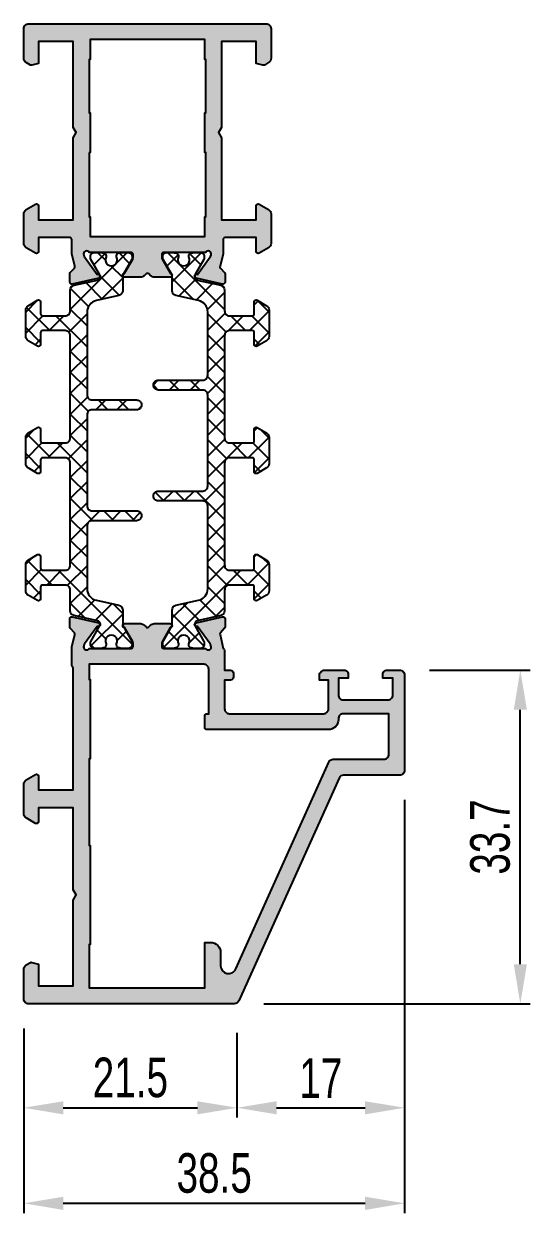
# Model space of a CAD drawing. Header units: millimetres. Extents: x -158 to 6343, y 4572 to 7765.
# Drawn here: x 3262.7 to 3313.9, y 5376.4 to 5496.5 of the extents above; entities that cross this region are included whole.
import ezdxf

# ---------------------------------------------------------------- set-up
doc = ezdxf.new("R2010")
doc.units = ezdxf.units.MM
doc.header["$LTSCALE"] = 0.2
for name, color, linetype in [('REYNAERS', 7, 'Continuous'), ('RI-DIMENSION', 7, 'Continuous'), ('RI-HATCH-P', 7, 'Continuous'), ('RI-HATCH-PI', 4, 'Continuous'), ('RI-PROFILE', 7, 'Continuous')]:
    doc.layers.add(name, color=color, linetype=linetype)
doc.styles.add('T7', font='arial.ttf', dxfattribs={"width": 0.7})
doc.dimstyles.new('SCHAAL1OP1', dxfattribs={"dimscale": 0, "dimtxt": 2, "dimasz": 2, "dimexe": 0.5, "dimexo": 1.5, "dimgap": 0.5, "dimtad": 1, "dimdec": 1, "dimzin": 9, "dimdsep": 46, "dimtxsty": 'T7', "dimcen": 2.5, "dimclrd": 256, "dimclre": 256, "dimclrt": 256, "dimadec": 1, "dimazin": 2, "dimtfac": 1, "dimtdec": 1, "dimtmove": 0, "dimatfit": 3, "dimfxl": 1, "dimtolj": 1, "dimtzin": 9, "dimlwd": -1, "dimlwe": -1, "dimarcsym": 0})

# ---------------------------------------------------------------- blocks, each defined once
blk = doc.blocks.new('*D35')
at = {"layer": 'Defpoints', "color": 0, "transparency": 16777216}
for p in [(3301.21, 5421.11), (3262.71, 5398.01), (3301.21, 5377.36)]:
    blk.add_point(p, dxfattribs=at)
at = {"layer": 'RI-DIMENSION', "color": 7, "transparency": 16777216}
for p, q in [((3301.21, 5418.11), (3301.21, 5376.36)), ((3262.71, 5395.01), (3262.71, 5376.36)), ((3266.71, 5377.36), (3297.21, 5377.36))]:
    blk.add_line(p, q, dxfattribs=at)
for points in [[(3266.71, 5378.02), (3266.71, 5376.69), (3262.71, 5377.36)], [(3297.21, 5378.02), (3297.21, 5376.69), (3301.21, 5377.36)]]:
    blk.add_solid(points, dxfattribs=at)
at = {"layer": 'RI-DIMENSION', "transparency": 16777216, "insert": (3281.96, 5380.4), "char_height": 4, "attachment_point": 5, "style": 'T7'}
blk.add_mtext('\\A1;38.5', dxfattribs=at)
blk = doc.blocks.new('*D36')
at = {"layer": 'Defpoints', "color": 0, "transparency": 16777216}
for p in [(3262.71, 5398.01), (3284.26, 5397.59), (3284.26, 5387.01)]:
    blk.add_point(p, dxfattribs=at)
at = {"layer": 'RI-DIMENSION', "color": 7, "transparency": 16777216}
for p, q in [((3262.71, 5395.01), (3262.71, 5386.01)), ((3284.26, 5394.59), (3284.26, 5386.01)), ((3266.71, 5387.01), (3280.26, 5387.01))]:
    blk.add_line(p, q, dxfattribs=at)
for points in [[(3266.71, 5387.67), (3266.71, 5386.34), (3262.71, 5387.01)], [(3280.26, 5387.67), (3280.26, 5386.34), (3284.26, 5387.01)]]:
    blk.add_solid(points, dxfattribs=at)
at = {"layer": 'RI-DIMENSION', "transparency": 16777216, "insert": (3273.49, 5390.05), "char_height": 4, "attachment_point": 5, "style": 'T7'}
blk.add_mtext('\\A1;21.5', dxfattribs=at)
blk = doc.blocks.new('*D37')
at = {"layer": 'Defpoints', "color": 0, "transparency": 16777216}
for p in [(3301.21, 5421.11), (3284.26, 5397.59), (3301.21, 5387.01)]:
    blk.add_point(p, dxfattribs=at)
at = {"layer": 'RI-DIMENSION', "color": 7, "transparency": 16777216}
for p, q in [((3301.21, 5418.11), (3301.21, 5386.01)), ((3284.26, 5394.59), (3284.26, 5386.01)), ((3288.26, 5387.01), (3297.21, 5387.01))]:
    blk.add_line(p, q, dxfattribs=at)
for points in [[(3288.26, 5387.67), (3288.26, 5386.34), (3284.26, 5387.01)], [(3297.21, 5387.67), (3297.21, 5386.34), (3301.21, 5387.01)]]:
    blk.add_solid(points, dxfattribs=at)
at = {"layer": 'RI-DIMENSION', "transparency": 16777216, "insert": (3292.74, 5390.01), "char_height": 4, "attachment_point": 5, "style": 'T7'}
blk.add_mtext('\\A1;17', dxfattribs=at)
blk = doc.blocks.new('*D38')
at = {"layer": 'Defpoints', "color": 0, "transparency": 16777216}
for p in [(3300.71, 5431.21), (3312.9, 5431.21), (3283.99, 5397.51)]:
    blk.add_point(p, dxfattribs=at)
at = {"layer": 'RI-DIMENSION', "color": 7, "transparency": 16777216}
for p, q in [((3303.71, 5431.21), (3313.9, 5431.21)), ((3312.9, 5401.51), (3312.9, 5427.21)), ((3286.99, 5397.51), (3313.9, 5397.51))]:
    blk.add_line(p, q, dxfattribs=at)
for points in [[(3312.24, 5427.21), (3313.57, 5427.21), (3312.9, 5431.21)], [(3312.24, 5401.51), (3313.57, 5401.51), (3312.9, 5397.51)]]:
    blk.add_solid(points, dxfattribs=at)
at = {"layer": 'RI-DIMENSION', "transparency": 16777216, "insert": (3309.86, 5414.36), "char_height": 4, "attachment_point": 5, "rotation": 90, "style": 'T7'}
blk.add_mtext('\\A1;33.7', dxfattribs=at)
blk = doc.blocks.new('0000773R')
at = {"layer": 'RI-HATCH-PI'}
h = blk.add_hatch(dxfattribs=at)
h.set_pattern_fill('_U', color=256, scale=1.5, angle=225, style=0, double=1, pattern_type=0)
h.set_pattern_definition([(225, (101.2278, 346.5722), (1.06066, -1.06066), []), (315, (101.2278, 346.5722), (1.06066, 1.06066), [])])
edge = h.paths.add_edge_path()
edge.add_line((4.55, 16.4), (4.55, 20))
edge.add_line((4.55, 20), (4.55, 25.6))
edge.add_arc((4.05, 25.6), 0.5, 359.9999, 449.9999)
edge.add_line((4.05, 26.1), (-0.45, 26.1))
edge.add_arc((-0.45, 26.6), 0.5, 179.9999, 269.9999, ccw=False)
edge.add_arc((-0.45, 26.6), 0.5, 89.9999, 179.9999, ccw=False)
edge.add_line((-0.45, 27.1), (4.05, 27.1))
edge.add_arc((4.05, 27.6), 0.5, 269.9985, 359.9985)
edge.add_line((4.55, 27.6), (4.55, 33.97))
edge.add_arc((3.35, 33.97), 1.2, 359.9985, 437.5001)
edge.add_line((3.61, 35.14), (1.34, 35.64))
edge.add_arc((1.45, 36.13), 0.5, 180.0221, 257.5001, ccw=False)
edge.add_line((0.95, 36.13), (0.95, 37.61))
edge.add_arc((0.65, 37.61), 0.3, 0.0001, 30.0001)
edge.add_line((0.91, 37.76), (0.03, 39.29))
edge.add_arc((0.2, 39.39), 0.2, 180.0001, 210.0001, ccw=False)
edge.add_line((0, 39.39), (0, 39.6))
edge.add_arc((0.4, 39.6), 0.4, 90.0001, 180.0001, ccw=False)
edge.add_line((0.4, 40), (0.98, 40))
edge.add_arc((0.98, 39.8), 0.2, 79.7779, 90.0001, ccw=False)
edge.add_arc((2.1, 46), 6.1, 259.7779, 262.5937)
edge.add_arc((1.28, 39.65), 0.3, 0.0001, 82.5937, ccw=False)
edge.add_line((1.58, 39.65), (1.58, 39.54))
edge.add_arc((2.1, 39.25), 0.6, 151.0451, 388.9551)
edge.add_line((2.63, 39.54), (2.63, 39.65))
edge.add_arc((2.93, 39.65), 0.3, 97.4065, 180.0001, ccw=False)
edge.add_arc((2.1, 46), 6.1, 277.4065, 280.2223)
edge.add_arc((3.22, 39.8), 0.2, 90.0001, 100.2223, ccw=False)
edge.add_line((3.22, 40), (3.8, 40))
edge.add_arc((3.8, 39.6), 0.4, 0.0001, 90.0001, ccw=False)
edge.add_line((4.2, 39.6), (4.2, 39.39))
edge.add_arc((4, 39.39), 0.2, -29.9999, 0.0001, ccw=False)
edge.add_line((4.17, 39.29), (3.29, 37.76))
edge.add_arc((3.55, 37.61), 0.3, 150.0001, 180.0001)
edge.add_line((3.25, 37.61), (3.25, 37.51))
edge.add_arc((3.55, 37.51), 0.3, 180.1146, 257.5001)
edge.add_line((3.49, 37.21), (5.86, 36.69))
edge.add_arc((5.75, 36.2), 0.5, 0.0001, 77.5001, ccw=False)
edge.add_line((6.25, 36.2), (6.25, 34.1))
edge.add_arc((6.75, 34.1), 0.5, 179.9739, 269.9739)
edge.add_line((6.75, 33.6), (9.05, 33.6))
edge.add_arc((9.05, 33.8), 0.2, 270.0001, 360.0001)
edge.add_line((9.25, 33.8), (9.25, 35))
edge.add_arc((9.45, 35), 0.2, 60.0001, 180.0001, ccw=False)
edge.add_line((9.55, 35.17), (10.5, 34.62))
edge.add_arc((10.25, 34.19), 0.5, 0.0001, 60.0001, ccw=False)
edge.add_line((10.75, 34.19), (10.75, 31.51))
edge.add_arc((10.25, 31.51), 0.5, -59.9999, 0.0001, ccw=False)
edge.add_line((10.5, 31.08), (9.55, 30.53))
edge.add_arc((9.45, 30.7), 0.2, 180.0001, 300.0001, ccw=False)
edge.add_line((9.25, 30.7), (9.25, 31.9))
edge.add_arc((9.05, 31.9), 0.2, 0.0001, 90.0001)
edge.add_line((9.05, 32.1), (6.75, 32.1))
edge.add_arc((6.75, 31.6), 0.5, 90.0001, 180.0001)
edge.add_line((6.25, 31.6), (6.25, 21.25))
edge.add_arc((6.75, 21.25), 0.5, 180.0001, 270.0001)
edge.add_line((6.75, 20.75), (9.05, 20.75))
edge.add_arc((9.05, 20.95), 0.2, 270.0001, 360.0001)
edge.add_line((9.25, 20.95), (9.25, 22.15))
edge.add_arc((9.45, 22.15), 0.2, 60.0001, 180.0001, ccw=False)
edge.add_line((9.55, 22.32), (10.5, 21.77))
edge.add_arc((10.25, 21.34), 0.5, 0.0001, 60.0001, ccw=False)
edge.add_line((10.75, 21.34), (10.75, 20))
edge.add_line((10.75, 20), (10.75, 18.66))
edge.add_arc((10.25, 18.66), 0.5, 299.9999, 359.9999, ccw=False)
edge.add_line((10.5, 18.23), (9.55, 17.68))
edge.add_arc((9.45, 17.85), 0.2, 179.9999, 299.9999, ccw=False)
edge.add_line((9.25, 17.85), (9.25, 19.05))
edge.add_arc((9.05, 19.05), 0.2, 359.9999, 449.9999)
edge.add_line((9.05, 19.25), (6.75, 19.25))
edge.add_arc((6.75, 18.75), 0.5, 89.9999, 179.9999)
edge.add_line((6.25, 18.75), (6.25, 8.4))
edge.add_arc((6.75, 8.4), 0.5, 179.9999, 269.9999)
edge.add_line((6.75, 7.9), (9.05, 7.9))
edge.add_arc((9.05, 8.1), 0.2, 269.9999, 359.9999)
edge.add_line((9.25, 8.1), (9.25, 9.3))
edge.add_arc((9.45, 9.3), 0.2, 59.9999, 179.9999, ccw=False)
edge.add_line((9.55, 9.47), (10.5, 8.92))
edge.add_arc((10.25, 8.49), 0.5, -0.0001, 59.9999, ccw=False)
edge.add_line((10.75, 8.49), (10.75, 5.81))
edge.add_arc((10.25, 5.81), 0.5, 299.9999, 359.9999, ccw=False)
edge.add_line((10.5, 5.38), (9.55, 4.83))
edge.add_arc((9.45, 5), 0.2, 179.9999, 299.9999, ccw=False)
edge.add_line((9.25, 5), (9.25, 6.2))
edge.add_arc((9.05, 6.2), 0.2, 359.9999, 449.9999)
edge.add_line((9.05, 6.4), (6.75, 6.4))
edge.add_arc((6.75, 5.9), 0.5, 89.9999, 179.9999)
edge.add_line((6.25, 5.9), (6.25, 3.8))
edge.add_arc((5.75, 3.8), 0.5, 282.4999, 359.9999, ccw=False)
edge.add_line((5.86, 3.31), (3.49, 2.79))
edge.add_arc((3.55, 2.49), 0.3, 102.4999, 179.8854)
edge.add_line((3.25, 2.49), (3.25, 2.39))
edge.add_arc((3.55, 2.39), 0.3, 179.9999, 209.9999)
edge.add_line((3.29, 2.24), (4.17, 0.71))
edge.add_arc((4, 0.61), 0.2, -0.0001, 29.9999, ccw=False)
edge.add_line((4.2, 0.61), (4.2, 0.4))
edge.add_arc((3.8, 0.4), 0.4, 269.9999, 359.9999, ccw=False)
edge.add_line((3.8, 0), (3.22, 0))
edge.add_arc((3.22, 0.2), 0.2, 259.7777, 269.9999, ccw=False)
edge.add_arc((2.1, -6), 6.1, 79.7777, 82.5935)
edge.add_arc((2.93, 0.35), 0.3, 179.9999, 262.5935, ccw=False)
edge.add_line((2.63, 0.35), (2.63, 0.46))
edge.add_arc((2.1, 0.75), 0.6, 331.0449, 568.9549)
edge.add_line((1.58, 0.46), (1.58, 0.35))
edge.add_arc((1.28, 0.35), 0.3, 277.4063, 359.9999, ccw=False)
edge.add_arc((2.1, -6), 6.1, 97.4063, 100.2221)
edge.add_arc((0.98, 0.2), 0.2, 269.9999, 280.2221, ccw=False)
edge.add_line((0.98, 0), (0.4, 0))
edge.add_arc((0.4, 0.4), 0.4, 179.9999, 269.9999, ccw=False)
edge.add_line((0, 0.4), (0, 0.61))
edge.add_arc((0.2, 0.61), 0.2, 149.9999, 179.9999, ccw=False)
edge.add_line((0.03, 0.71), (0.91, 2.24))
edge.add_arc((0.65, 2.39), 0.3, 329.9999, 359.9999)
edge.add_line((0.95, 2.39), (0.95, 3.87))
edge.add_arc((1.45, 3.87), 0.5, 102.4999, 179.982, ccw=False)
edge.add_line((1.34, 4.36), (3.61, 4.86))
edge.add_arc((3.35, 6.03), 1.2, 282.4999, 360.001)
edge.add_line((4.55, 6.03), (4.55, 14.4))
edge.add_arc((4.05, 14.4), 0.5, 0.001, 90.001)
edge.add_line((4.05, 14.9), (-0.45, 14.9))
edge.add_arc((-0.45, 15.4), 0.5, 179.9999, 269.9999, ccw=False)
edge.add_arc((-0.45, 15.4), 0.5, 89.9999, 179.9999, ccw=False)
edge.add_line((-0.45, 15.9), (4.05, 15.9))
edge.add_arc((4.05, 16.4), 0.5, 269.9999, 359.9999)
at = {"layer": 'RI-PROFILE', "transparency": 33554687}
blk.add_lwpolyline([(4.55, 16.4), (4.55, 20), (4.55, 25.6, 0.414214), (4.05, 26.1), (-0.45, 26.1, -0.414214), (-0.95, 26.6, -0.414214), (-0.45, 27.1), (4.05, 27.1, 0.414214), (4.55, 27.6), (4.55, 33.97, 0.351673), (3.61, 35.14), (1.34, 35.64, -0.351557), (0.95, 36.13), (0.95, 37.61, 0.131652), (0.91, 37.76), (0.03, 39.29, -0.131652), (0, 39.39), (0, 39.6, -0.414214), (0.4, 40), (0.98, 40, -0.044632), (1.02, 40, 0.012287), (1.31, 39.95, -0.37684), (1.58, 39.65), (1.58, 39.54, 1.69614), (2.63, 39.54), (2.63, 39.65, -0.37684), (2.89, 39.95, 0.012287), (3.18, 40, -0.044632), (3.22, 40), (3.8, 40, -0.414214), (4.2, 39.6), (4.2, 39.39, -0.131652), (4.17, 39.29), (3.29, 37.76, 0.131652), (3.25, 37.61), (3.25, 37.51, 0.351104), (3.49, 37.21), (5.86, 36.69, -0.351665), (6.25, 36.2), (6.25, 34.1, 0.414214), (6.75, 33.6), (9.05, 33.6, 0.414214), (9.25, 33.8), (9.25, 35, -0.57735), (9.55, 35.17), (10.5, 34.62, -0.267949), (10.75, 34.19), (10.75, 31.51, -0.267949), (10.5, 31.08), (9.55, 30.53, -0.57735), (9.25, 30.7), (9.25, 31.9, 0.414214), (9.05, 32.1), (6.75, 32.1, 0.414214), (6.25, 31.6), (6.25, 21.25, 0.414214), (6.75, 20.75), (9.05, 20.75, 0.414214), (9.25, 20.95), (9.25, 22.15, -0.57735), (9.55, 22.32), (10.5, 21.77, -0.267949), (10.75, 21.34), (10.75, 20), (10.75, 18.66, -0.267949), (10.5, 18.23), (9.55, 17.68, -0.57735), (9.25, 17.85), (9.25, 19.05, 0.414214), (9.05, 19.25), (6.75, 19.25, 0.414214), (6.25, 18.75), (6.25, 8.4, 0.414214), (6.75, 7.9), (9.05, 7.9, 0.414214), (9.25, 8.1), (9.25, 9.3, -0.57735), (9.55, 9.47), (10.5, 8.92, -0.267949), (10.75, 8.49), (10.75, 5.81, -0.267949), (10.5, 5.38), (9.55, 4.83, -0.57735), (9.25, 5), (9.25, 6.2, 0.414214), (9.05, 6.4), (6.75, 6.4, 0.414214), (6.25, 5.9), (6.25, 3.8, -0.351665), (5.86, 3.31), (3.49, 2.79, 0.351104), (3.25, 2.49), (3.25, 2.39, 0.131652), (3.29, 2.24), (4.17, 0.71, -0.131652), (4.2, 0.61), (4.2, 0.4, -0.414214), (3.8, 0), (3.22, 0, -0.044632), (3.18, 0, 0.012287), (2.89, 0.05, -0.37684), (2.63, 0.35), (2.63, 0.46, 1.69614), (1.58, 0.46), (1.58, 0.35, -0.37684), (1.31, 0.05, 0.012287), (1.02, 0, -0.044632), (0.98, 0), (0.4, 0, -0.414214), (0, 0.4), (0, 0.61, -0.131652), (0.03, 0.71), (0.91, 2.24, 0.131652), (0.95, 2.39), (0.95, 3.87, -0.351577), (1.34, 4.36), (3.61, 4.86, 0.35167), (4.55, 6.03), (4.55, 14.4, 0.414214), (4.05, 14.9), (-0.45, 14.9, -0.414214), (-0.95, 15.4, -0.414214), (-0.45, 15.9), (4.05, 15.9, 0.414214)], format="xyb", close=True, dxfattribs=at)
blk = doc.blocks.new('0000773L')
at = {"layer": 'RI-HATCH-PI'}
h = blk.add_hatch(dxfattribs=at)
h.set_pattern_fill('_U', color=256, scale=1.5, angle=45, style=0, double=1, pattern_type=0)
h.set_pattern_definition([(45, (-101.2278, -306.572), (-1.06066, 1.06066), []), (135, (-101.2278, -306.572), (-1.06066, -1.06066), [])])
edge = h.paths.add_edge_path()
edge.add_line((-4.55, 23.6), (-4.55, 20))
edge.add_line((-4.55, 20), (-4.55, 14.4))
edge.add_arc((-4.05, 14.4), 0.5, 179.9999, 269.9999)
edge.add_line((-4.05, 13.9), (0.45, 13.9))
edge.add_arc((0.45, 13.4), 0.5, -0.0001, 89.9999, ccw=False)
edge.add_arc((0.45, 13.4), 0.5, 269.9999, 359.9999, ccw=False)
edge.add_line((0.45, 12.9), (-4.05, 12.9))
edge.add_arc((-4.05, 12.4), 0.5, 89.9985, 179.9985)
edge.add_line((-4.55, 12.4), (-4.55, 6.03))
edge.add_arc((-3.35, 6.03), 1.2, 179.9985, 257.5001)
edge.add_line((-3.61, 4.86), (-1.34, 4.36))
edge.add_arc((-1.45, 3.87), 0.5, 0.0221, 77.5001, ccw=False)
edge.add_line((-0.95, 3.87), (-0.95, 2.39))
edge.add_arc((-0.65, 2.39), 0.3, 180.0001, 210.0001)
edge.add_line((-0.91, 2.24), (-0.03, 0.71))
edge.add_arc((-0.2, 0.61), 0.2, 0.0001, 30.0001, ccw=False)
edge.add_line((0, 0.61), (0, 0.4))
edge.add_arc((-0.4, 0.4), 0.4, -89.9999, 0.0001, ccw=False)
edge.add_line((-0.4, 0), (-0.98, 0))
edge.add_arc((-0.98, 0.2), 0.2, 259.7779, 270.0001, ccw=False)
edge.add_arc((-2.1, -6), 6.1, 79.7779, 82.5937)
edge.add_arc((-1.27, 0.35), 0.3, 180.0001, 262.5937, ccw=False)
edge.add_line((-1.57, 0.35), (-1.57, 0.46))
edge.add_arc((-2.1, 0.75), 0.6, 331.0451, 568.9551)
edge.add_line((-2.62, 0.46), (-2.62, 0.35))
edge.add_arc((-2.92, 0.35), 0.3, -82.5935, 0.0001, ccw=False)
edge.add_arc((-2.1, -6), 6.1, 97.4065, 100.2223)
edge.add_arc((-3.22, 0.2), 0.2, 270.0001, 280.2223, ccw=False)
edge.add_line((-3.22, 0), (-3.8, 0))
edge.add_arc((-3.8, 0.4), 0.4, 180.0001, 270.0001, ccw=False)
edge.add_line((-4.2, 0.4), (-4.2, 0.61))
edge.add_arc((-4, 0.61), 0.2, 150.0001, 180.0001, ccw=False)
edge.add_line((-4.17, 0.71), (-3.29, 2.24))
edge.add_arc((-3.55, 2.39), 0.3, 330.0001, 360.0001)
edge.add_line((-3.25, 2.39), (-3.25, 2.49))
edge.add_arc((-3.55, 2.49), 0.3, 0.1146, 77.5001)
edge.add_line((-3.49, 2.79), (-5.86, 3.31))
edge.add_arc((-5.75, 3.8), 0.5, 180.0001, 257.5001, ccw=False)
edge.add_line((-6.25, 3.8), (-6.25, 5.9))
edge.add_arc((-6.75, 5.9), 0.5, 359.9739, 449.9739)
edge.add_line((-6.75, 6.4), (-9.05, 6.4))
edge.add_arc((-9.05, 6.2), 0.2, 90.0001, 180.0001)
edge.add_line((-9.25, 6.2), (-9.25, 5))
edge.add_arc((-9.45, 5), 0.2, -119.9999, 0.0001, ccw=False)
edge.add_line((-9.55, 4.83), (-10.5, 5.38))
edge.add_arc((-10.25, 5.81), 0.5, 180.0001, 240.0001, ccw=False)
edge.add_line((-10.75, 5.81), (-10.75, 8.49))
edge.add_arc((-10.25, 8.49), 0.5, 120.0001, 180.0001, ccw=False)
edge.add_line((-10.5, 8.92), (-9.55, 9.47))
edge.add_arc((-9.45, 9.3), 0.2, 0.0001, 120.0001, ccw=False)
edge.add_line((-9.25, 9.3), (-9.25, 8.1))
edge.add_arc((-9.05, 8.1), 0.2, 180.0001, 270.0001)
edge.add_line((-9.05, 7.9), (-6.75, 7.9))
edge.add_arc((-6.75, 8.4), 0.5, 270.0001, 360.0001)
edge.add_line((-6.25, 8.4), (-6.25, 18.75))
edge.add_arc((-6.75, 18.75), 0.5, 0.0001, 90.0001)
edge.add_line((-6.75, 19.25), (-9.05, 19.25))
edge.add_arc((-9.05, 19.05), 0.2, 90.0001, 180.0001)
edge.add_line((-9.25, 19.05), (-9.25, 17.85))
edge.add_arc((-9.45, 17.85), 0.2, -119.9999, 0.0001, ccw=False)
edge.add_line((-9.55, 17.68), (-10.5, 18.23))
edge.add_arc((-10.25, 18.66), 0.5, 180.0001, 240.0001, ccw=False)
edge.add_line((-10.75, 18.66), (-10.75, 20))
edge.add_line((-10.75, 20), (-10.75, 21.34))
edge.add_arc((-10.25, 21.34), 0.5, 119.9999, 179.9999, ccw=False)
edge.add_line((-10.5, 21.77), (-9.55, 22.32))
edge.add_arc((-9.45, 22.15), 0.2, -0.0001, 119.9999, ccw=False)
edge.add_line((-9.25, 22.15), (-9.25, 20.95))
edge.add_arc((-9.05, 20.95), 0.2, 179.9999, 269.9999)
edge.add_line((-9.05, 20.75), (-6.75, 20.75))
edge.add_arc((-6.75, 21.25), 0.5, 269.9999, 359.9999)
edge.add_line((-6.25, 21.25), (-6.25, 31.6))
edge.add_arc((-6.75, 31.6), 0.5, 359.9999, 449.9999)
edge.add_line((-6.75, 32.1), (-9.05, 32.1))
edge.add_arc((-9.05, 31.9), 0.2, 89.9999, 179.9999)
edge.add_line((-9.25, 31.9), (-9.25, 30.7))
edge.add_arc((-9.45, 30.7), 0.2, 239.9999, 359.9999, ccw=False)
edge.add_line((-9.55, 30.53), (-10.5, 31.08))
edge.add_arc((-10.25, 31.51), 0.5, 179.9999, 239.9999, ccw=False)
edge.add_line((-10.75, 31.51), (-10.75, 34.19))
edge.add_arc((-10.25, 34.19), 0.5, 119.9999, 179.9999, ccw=False)
edge.add_line((-10.5, 34.62), (-9.55, 35.17))
edge.add_arc((-9.45, 35), 0.2, -0.0001, 119.9999, ccw=False)
edge.add_line((-9.25, 35), (-9.25, 33.8))
edge.add_arc((-9.05, 33.8), 0.2, 179.9999, 269.9999)
edge.add_line((-9.05, 33.6), (-6.75, 33.6))
edge.add_arc((-6.75, 34.1), 0.5, 269.9999, 359.9999)
edge.add_line((-6.25, 34.1), (-6.25, 36.2))
edge.add_arc((-5.75, 36.2), 0.5, 102.4999, 179.9999, ccw=False)
edge.add_line((-5.86, 36.69), (-3.49, 37.21))
edge.add_arc((-3.55, 37.51), 0.3, 282.4999, 359.8854)
edge.add_line((-3.25, 37.51), (-3.25, 37.61))
edge.add_arc((-3.55, 37.61), 0.3, 359.9999, 389.9999)
edge.add_line((-3.29, 37.76), (-4.17, 39.29))
edge.add_arc((-4, 39.39), 0.2, 179.9999, 209.9999, ccw=False)
edge.add_line((-4.2, 39.39), (-4.2, 39.6))
edge.add_arc((-3.8, 39.6), 0.4, 89.9999, 179.9999, ccw=False)
edge.add_line((-3.8, 40), (-3.22, 40))
edge.add_arc((-3.22, 39.8), 0.2, 79.7777, 89.9999, ccw=False)
edge.add_arc((-2.1, 46), 6.1, 259.7777, 262.5935)
edge.add_arc((-2.92, 39.65), 0.3, -0.0001, 82.5935, ccw=False)
edge.add_line((-2.62, 39.65), (-2.62, 39.54))
edge.add_arc((-2.1, 39.25), 0.6, 151.0449, 388.9549)
edge.add_line((-1.57, 39.54), (-1.57, 39.65))
edge.add_arc((-1.27, 39.65), 0.3, 97.4063, 179.9999, ccw=False)
edge.add_arc((-2.1, 46), 6.1, 277.4063, 280.2221)
edge.add_arc((-0.98, 39.8), 0.2, 89.9999, 100.2221, ccw=False)
edge.add_line((-0.98, 40), (-0.4, 40))
edge.add_arc((-0.4, 39.6), 0.4, -0.0001, 89.9999, ccw=False)
edge.add_line((0, 39.6), (0, 39.39))
edge.add_arc((-0.2, 39.39), 0.2, 329.9999, 359.9999, ccw=False)
edge.add_line((-0.03, 39.29), (-0.91, 37.76))
edge.add_arc((-0.65, 37.61), 0.3, 149.9999, 179.9999)
edge.add_line((-0.95, 37.61), (-0.95, 36.13))
edge.add_arc((-1.45, 36.13), 0.5, 282.4999, 359.982, ccw=False)
edge.add_line((-1.34, 35.64), (-3.61, 35.14))
edge.add_arc((-3.35, 33.97), 1.2, 102.4999, 180.001)
edge.add_line((-4.55, 33.97), (-4.55, 25.6))
edge.add_arc((-4.05, 25.6), 0.5, 180.001, 270.001)
edge.add_line((-4.05, 25.1), (0.45, 25.1))
edge.add_arc((0.45, 24.6), 0.5, -0.0001, 89.9999, ccw=False)
edge.add_arc((0.45, 24.6), 0.5, 269.9999, 359.9999, ccw=False)
edge.add_line((0.45, 24.1), (-4.05, 24.1))
edge.add_arc((-4.05, 23.6), 0.5, 89.9999, 179.9999)
at = {"layer": 'RI-PROFILE', "transparency": 33554687}
blk.add_lwpolyline([(-4.55, 23.6), (-4.55, 20), (-4.55, 14.4, 0.414214), (-4.05, 13.9), (0.45, 13.9, -0.414214), (0.95, 13.4, -0.414214), (0.45, 12.9), (-4.05, 12.9, 0.414214), (-4.55, 12.4), (-4.55, 6.03, 0.351673), (-3.61, 4.86), (-1.34, 4.36, -0.351557), (-0.95, 3.87), (-0.95, 2.39, 0.131652), (-0.91, 2.24), (-0.03, 0.71, -0.131652), (0, 0.61), (0, 0.4, -0.414214), (-0.4, 0), (-0.98, 0, -0.044632), (-1.02, 0, 0.012287), (-1.31, 0.05, -0.37684), (-1.57, 0.35), (-1.57, 0.46, 1.69614), (-2.62, 0.46), (-2.62, 0.35, -0.37684), (-2.89, 0.05, 0.012287), (-3.18, 0, -0.044632), (-3.22, 0), (-3.8, 0, -0.414214), (-4.2, 0.4), (-4.2, 0.61, -0.131652), (-4.17, 0.71), (-3.29, 2.24, 0.131652), (-3.25, 2.39), (-3.25, 2.49, 0.351104), (-3.49, 2.79), (-5.86, 3.31, -0.351665), (-6.25, 3.8), (-6.25, 5.9, 0.414214), (-6.75, 6.4), (-9.05, 6.4, 0.414214), (-9.25, 6.2), (-9.25, 5, -0.57735), (-9.55, 4.83), (-10.5, 5.38, -0.267949), (-10.75, 5.81), (-10.75, 8.49, -0.267949), (-10.5, 8.92), (-9.55, 9.47, -0.57735), (-9.25, 9.3), (-9.25, 8.1, 0.414214), (-9.05, 7.9), (-6.75, 7.9, 0.414214), (-6.25, 8.4), (-6.25, 18.75, 0.414214), (-6.75, 19.25), (-9.05, 19.25, 0.414214), (-9.25, 19.05), (-9.25, 17.85, -0.57735), (-9.55, 17.68), (-10.5, 18.23, -0.267949), (-10.75, 18.66), (-10.75, 20), (-10.75, 21.34, -0.267949), (-10.5, 21.77), (-9.55, 22.32, -0.57735), (-9.25, 22.15), (-9.25, 20.95, 0.414214), (-9.05, 20.75), (-6.75, 20.75, 0.414214), (-6.25, 21.25), (-6.25, 31.6, 0.414214), (-6.75, 32.1), (-9.05, 32.1, 0.414214), (-9.25, 31.9), (-9.25, 30.7, -0.57735), (-9.55, 30.53), (-10.5, 31.08, -0.267949), (-10.75, 31.51), (-10.75, 34.19, -0.267949), (-10.5, 34.62), (-9.55, 35.17, -0.57735), (-9.25, 35), (-9.25, 33.8, 0.414214), (-9.05, 33.6), (-6.75, 33.6, 0.414214), (-6.25, 34.1), (-6.25, 36.2, -0.351665), (-5.86, 36.69), (-3.49, 37.21, 0.351104), (-3.25, 37.51), (-3.25, 37.61, 0.131652), (-3.29, 37.76), (-4.17, 39.29, -0.131652), (-4.2, 39.39), (-4.2, 39.6, -0.414214), (-3.8, 40), (-3.22, 40, -0.044632), (-3.18, 40, 0.012287), (-2.89, 39.95, -0.37684), (-2.62, 39.65), (-2.62, 39.54, 1.69614), (-1.57, 39.54), (-1.57, 39.65, -0.37684), (-1.31, 39.95, 0.012287), (-1.02, 40, -0.044632), (-0.98, 40), (-0.4, 40, -0.414214), (0, 39.6), (0, 39.39, -0.131652), (-0.03, 39.29), (-0.91, 37.76, 0.131652), (-0.95, 37.61), (-0.95, 36.13, -0.351577), (-1.34, 35.64), (-3.61, 35.14, 0.35167), (-4.55, 33.97), (-4.55, 25.6, 0.414214), (-4.05, 25.1), (0.45, 25.1, -0.414214), (0.95, 24.6, -0.414214), (0.45, 24.1), (-4.05, 24.1, 0.414214)], format="xyb", close=True, dxfattribs=at)
blk = doc.blocks.new('4I30136')
at = {"layer": 'RI-PROFILE'}
blk.add_lwpolyline([(1.77, -2.35), (1.59, -2.17, 0.414214), (1.31, -2.17), (1.13, -2.35, -0.198912), (0.77, -2.5), (-0.85, -2.5, -1), (-0.85, -2.1), (-0.03, -0.67, 0.131652), (0, -0.57), (0, -0.2, 0.414214), (-0.2, 0), (-4.44, 0, 0.892534), (-4.99, -0.24), (-4.94, -0.4, 0.083094), (-4.91, -0.46), (-3.62, -2.23, -1.178332), (-3.47, -2.6), (-6.15, -3.19, -0.479656), (-6.39, -3), (-6.39, -2.17, -0.185256), (-6.34, -2.04), (-5.93, -1.58, 0.263193), (-5.89, -1.39), (-6.2, -0.15), (-6.2, 1.3, 0.414214), (-6.4, 1.5), (-9.55, 1.5), (-9.55, 0.1, -0.57735), (-9.85, -0.07), (-10.8, 0.47, -0.267949), (-11.05, 0.91), (-11.05, 3.89, -0.267949), (-10.8, 4.32), (-9.85, 4.87, -0.57735), (-9.55, 4.7), (-9.55, 3.3), (-6.05, 3.3), (-6.05, 11.58), (-5.75, 12.1), (-6.05, 12.62), (-6.05, 21.3), (-9.55, 21.3), (-9.55, 19.09), (-10.22, 18.91, -0.198912), (-10.37, 18.93), (-10.8, 19.17, -0.267949), (-11.05, 19.61), (-11.05, 22.6, -0.414214), (-10.55, 23.1), (13.45, 23.1, -0.414214), (13.95, 22.6), (13.95, 19.61, -0.267949), (13.7, 19.17), (13.27, 18.93, -0.198912), (13.12, 18.91), (12.45, 19.09), (12.45, 21.3), (8.95, 21.3), (8.95, 12.62), (8.65, 12.1), (8.95, 11.58), (8.95, 3.3), (12.45, 3.3), (12.45, 4.7, -0.57735), (12.75, 4.87), (13.7, 4.32, -0.267949), (13.95, 3.89), (13.95, 0.91, -0.267949), (13.7, 0.47), (12.75, -0.07, -0.57735), (12.45, 0.1), (12.45, 1.5), (9.3, 1.5, 0.414214), (9.1, 1.3), (9.1, -0.15), (8.79, -1.39, 0.263193), (8.83, -1.58), (9.24, -2.04, -0.185256), (9.3, -2.17), (9.3, -3, -0.479656), (9.05, -3.19), (6.37, -2.6, -1.178332), (6.52, -2.23), (7.81, -0.46, 0.083094), (7.84, -0.4), (7.89, -0.24, 0.892534), (7.34, 0), (3.1, 0, 0.414214), (2.9, -0.2), (2.9, -0.57, 0.131652), (2.93, -0.67), (3.75, -2.1, -1), (3.75, -2.5), (2.13, -2.5, -0.198912)], format="xyb", close=True, dxfattribs=at)
blk.add_lwpolyline([(-4.45, 10.1), (-4.45, 3.6), (-4.35, 3.6), (-4.35, 1.6), (7.25, 1.6), (7.25, 3.6), (7.35, 3.6), (7.35, 10.1), (7.25, 10.1), (7.25, 14.1), (7.35, 14.1), (7.35, 19.5), (7.25, 19.5), (7.25, 21.5), (-4.35, 21.5), (-4.35, 19.5), (-4.45, 19.5), (-4.45, 14.1), (-4.35, 14.1), (-4.35, 10.1)], close=True, dxfattribs=at)
blk = doc.blocks.new('4E30136')
at = {"layer": 'RI-PROFILE'}
for points in [[(18.39, 35.9, 0.767327), (18.95, 36.05), (18.89, 36.3, 0.083094), (18.86, 36.36), (17.57, 38.13, -1.178332), (17.42, 38.5), (20.1, 39.09, -0.479656), (20.35, 38.9), (20.35, 38.07, -0.185256), (20.29, 37.94), (19.88, 37.48, 0.263193), (19.84, 37.29), (20.15, 35.89, -0.339826), (20.3, 35.7), (20.3, 33.7), (20.9, 33.7, -0.414214), (21.2, 33.4), (21.2, 33, -0.414213), (20.9, 32.7), (20.3, 32.7), (20.3, 29.8, 0.414214), (20.8, 29.3), (30.3, 29.3, 0.414214), (30.8, 29.8), (30.8, 32.7), (29.9, 32.7), (29.9, 33.2, -0.414214), (30.4, 33.7), (32.4, 33.7, -0.414214), (32.8, 33.3), (32.8, 32.9), (31.8, 32.9), (31.8, 31.2, 0.414214), (32.3, 30.7), (36.8, 30.7, 0.414214), (37.3, 31.2), (37.3, 32.9), (36.3, 32.9), (36.3, 33.3, -0.414214), (36.7, 33.7), (38, 33.7, -0.414214), (38.5, 33.2), (38.5, 23.6, -0.414214), (38, 23.1), (32.32, 23.1, 0.296064), (31.87, 22.8), (21.73, 0.29, -0.295071), (21.28, 0), (0.5, 0, -0.414214), (0, 0.5), (0, 3.49, -0.267949), (0.25, 3.93), (0.68, 4.17, -0.198912), (0.83, 4.19), (1.5, 4.01), (1.5, 1.8), (5, 1.8), (5, 10.48), (5.3, 11), (5, 11.52), (5, 19.8), (1.5, 19.8), (1.5, 18.4, -0.57735), (1.2, 18.23), (0.25, 18.78, -0.267949), (0, 19.21), (0, 22.19, -0.267949), (0.25, 22.62), (1.2, 23.17, -0.57735), (1.5, 23), (1.5, 21.6), (5, 21.6), (5, 33.8, 0.198912), (4.85, 34.15), (4.85, 36.05), (5.16, 37.29, 0.263193), (5.12, 37.48), (4.71, 37.94, -0.185256), (4.65, 38.07), (4.65, 38.9, -0.479656), (4.9, 39.09), (7.58, 38.5, -1.178332), (7.43, 38.13), (6.14, 36.36, 0.083094), (6.11, 36.3), (6.05, 36.05, 0.767327), (6.61, 35.9), (10.85, 35.9, 0.414214), (11.05, 36.1), (11.05, 36.47, 0.131652), (11.02, 36.57), (10.2, 38, -1), (10.2, 38.4), (11.82, 38.4, -0.198913), (12.18, 38.25), (12.36, 38.07, 0.414214), (12.64, 38.07), (12.82, 38.25, -0.198913), (13.18, 38.4), (14.8, 38.4, -1), (14.8, 38), (13.98, 36.57, 0.131652), (13.95, 36.47), (13.95, 36.1, 0.414214), (14.15, 35.9)], [(21.43, 3.52), (30.83, 24.41, -0.295071), (31.29, 24.7), (36.4, 24.7, 0.414214), (36.9, 25.2), (36.9, 29.3), (32.3, 29.3, 0.414214), (31.8, 28.8), (31.8, 28.7, -0.414214), (30.8, 27.7), (18.5, 27.7, -0.414214), (18.3, 27.9), (18.3, 29.1, -0.414214), (18.5, 29.3), (18.7, 29.3), (18.7, 33.8, 0.414214), (18.2, 34.3), (6.6, 34.3), (6.6, 32.75), (6.7, 32.75), (6.7, 24.75), (6.6, 24.75), (6.6, 16), (6.7, 16), (6.7, 6), (6.6, 6), (6.6, 1.6), (18.3, 1.6), (18.3, 6.2), (18.9, 6.2, -0.414214), (19.9, 5.2), (19.9, 3.85, 0.808046)]]:
    blk.add_lwpolyline(points, format="xyb", close=True, dxfattribs=at)
blk = doc.blocks.new('4030136b')
for name, p in [('4I30136', (11.05, 75.9)), ('0000773L', (10.95, 35.9)), ('0000773R', (14.05, 35.9)), ('4E30136', (0, 0))]:
    blk.add_blockref(name, p)
blk = doc.blocks.new('4030136')
at = {"layer": 'RI-HATCH-P'}
h = blk.add_hatch(color=256, dxfattribs=at)
edge = h.paths.add_edge_path()
edge.add_line((12.82, 73.55), (12.64, 73.73))
edge.add_arc((12.5, 73.59), 0.2, 45, 135)
edge.add_line((12.36, 73.73), (12.18, 73.55))
edge.add_arc((11.82, 73.9), 0.5, 270, 315, ccw=False)
edge.add_line((11.82, 73.4), (10.2, 73.4))
edge.add_arc((10.2, 73.6), 0.2, 90, 270, ccw=False)
edge.add_line((10.2, 73.8), (11.02, 75.23))
edge.add_arc((10.85, 75.33), 0.2, 330, 360)
edge.add_line((11.05, 75.33), (11.05, 75.7))
edge.add_arc((10.85, 75.7), 0.2, 0, 90)
edge.add_line((10.85, 75.9), (6.61, 75.9))
edge.add_arc((6.35, 75.75), 0.3, 30.0001, 197.0001)
edge.add_line((6.06, 75.66), (6.11, 75.5))
edge.add_arc((6.3, 75.56), 0.2, 197.0001, 216.0001)
edge.add_line((6.14, 75.44), (7.43, 73.67))
edge.add_arc((7.53, 73.5), 0.2, -77.4999, 121.2206, ccw=False)
edge.add_line((7.58, 73.3), (4.9, 72.71))
edge.add_arc((4.85, 72.9), 0.2, 180.0001, 282.5001, ccw=False)
edge.add_line((4.65, 72.9), (4.65, 73.73))
edge.add_arc((4.85, 73.73), 0.2, 138.0184, 180.0001, ccw=False)
edge.add_line((4.71, 73.86), (5.12, 74.32))
edge.add_arc((4.97, 74.45), 0.2, 318.0184, 377.0001)
edge.add_line((5.16, 74.51), (4.85, 75.75))
edge.add_line((4.85, 75.75), (4.85, 77.2))
edge.add_arc((4.65, 77.2), 0.2, 360, 450)
edge.add_line((4.65, 77.4), (1.5, 77.4))
edge.add_line((1.5, 77.4), (1.5, 76))
edge.add_arc((1.3, 76), 0.2, 240, 360, ccw=False)
edge.add_line((1.2, 75.83), (0.25, 76.37))
edge.add_arc((0.5, 76.81), 0.5, 180, 240, ccw=False)
edge.add_line((0, 76.81), (0, 79.79))
edge.add_arc((0.5, 79.79), 0.5, 120, 180, ccw=False)
edge.add_line((0.25, 80.22), (1.2, 80.77))
edge.add_arc((1.3, 80.6), 0.2, 0, 120, ccw=False)
edge.add_line((1.5, 80.6), (1.5, 79.2))
edge.add_line((1.5, 79.2), (5, 79.2))
edge.add_line((5, 79.2), (5, 87.48))
edge.add_line((5, 87.48), (5.3, 88))
edge.add_line((5.3, 88), (5, 88.52))
edge.add_line((5, 88.52), (5, 97.2))
edge.add_line((5, 97.2), (1.5, 97.2))
edge.add_line((1.5, 97.2), (1.5, 94.99))
edge.add_line((1.5, 94.99), (0.83, 94.81))
edge.add_arc((0.78, 95), 0.2, 240, 285, ccw=False)
edge.add_line((0.68, 94.83), (0.25, 95.07))
edge.add_arc((0.5, 95.51), 0.5, 180, 240, ccw=False)
edge.add_line((0, 95.51), (0, 98.5))
edge.add_arc((0.5, 98.5), 0.5, 90, 180, ccw=False)
edge.add_line((0.5, 99), (24.5, 99))
edge.add_arc((24.5, 98.5), 0.5, 0, 90, ccw=False)
edge.add_line((25, 98.5), (25, 95.51))
edge.add_arc((24.5, 95.51), 0.5, -60, 0, ccw=False)
edge.add_line((24.75, 95.07), (24.32, 94.83))
edge.add_arc((24.22, 95), 0.2, 255, 300, ccw=False)
edge.add_line((24.17, 94.81), (23.5, 94.99))
edge.add_line((23.5, 94.99), (23.5, 97.2))
edge.add_line((23.5, 97.2), (20, 97.2))
edge.add_line((20, 97.2), (20, 88.52))
edge.add_line((20, 88.52), (19.7, 88))
edge.add_line((19.7, 88), (20, 87.48))
edge.add_line((20, 87.48), (20, 79.2))
edge.add_line((20, 79.2), (23.5, 79.2))
edge.add_line((23.5, 79.2), (23.5, 80.6))
edge.add_arc((23.7, 80.6), 0.2, 60, 180, ccw=False)
edge.add_line((23.8, 80.77), (24.75, 80.22))
edge.add_arc((24.5, 79.79), 0.5, 0, 60, ccw=False)
edge.add_line((25, 79.79), (25, 76.81))
edge.add_arc((24.5, 76.81), 0.5, 300, 360, ccw=False)
edge.add_line((24.75, 76.37), (23.8, 75.83))
edge.add_arc((23.7, 76), 0.2, 180, 300, ccw=False)
edge.add_line((23.5, 76), (23.5, 77.4))
edge.add_line((23.5, 77.4), (20.35, 77.4))
edge.add_arc((20.35, 77.2), 0.2, 90, 180)
edge.add_line((20.15, 77.2), (20.15, 75.75))
edge.add_line((20.15, 75.75), (19.84, 74.51))
edge.add_arc((20.03, 74.45), 0.2, 163.0001, 221.9817)
edge.add_line((19.88, 74.32), (20.29, 73.86))
edge.add_arc((20.15, 73.73), 0.2, 0.0001, 41.9817, ccw=False)
edge.add_line((20.35, 73.73), (20.35, 72.9))
edge.add_arc((20.15, 72.9), 0.2, -102.4999, 0.0001, ccw=False)
edge.add_line((20.1, 72.71), (17.42, 73.3))
edge.add_arc((17.47, 73.5), 0.2, 58.7795, 257.5001, ccw=False)
edge.add_line((17.57, 73.67), (18.86, 75.44))
edge.add_arc((18.7, 75.56), 0.2, 324.0001, 343.0001)
edge.add_line((18.89, 75.5), (18.94, 75.66))
edge.add_arc((18.65, 75.75), 0.3, 343.0001, 510.0001)
edge.add_line((18.39, 75.9), (14.15, 75.9))
edge.add_arc((14.15, 75.7), 0.2, 90, 180)
edge.add_line((13.95, 75.7), (13.95, 75.33))
edge.add_arc((14.15, 75.33), 0.2, 180, 210)
edge.add_line((13.98, 75.23), (14.8, 73.8))
edge.add_arc((14.8, 73.6), 0.2, -90, 90, ccw=False)
edge.add_line((14.8, 73.4), (13.18, 73.4))
edge.add_arc((13.18, 73.9), 0.5, 225, 270, ccw=False)
h.paths.add_polyline_path([(6.6, 86), (6.6, 79.5), (6.7, 79.5), (6.7, 77.5), (18.3, 77.5), (18.3, 79.5), (18.4, 79.5), (18.4, 86), (18.3, 86), (18.3, 90), (18.4, 90), (18.4, 95.4), (18.3, 95.4), (18.3, 97.4), (6.7, 97.4), (6.7, 95.4), (6.6, 95.4), (6.6, 90), (6.7, 90), (6.7, 86)], flags=16)
edge = h.paths.add_edge_path()
edge.add_arc((18.65, 36.05), 0.3, 210, 360)
edge.add_line((18.95, 36.05), (18.89, 36.3))
edge.add_arc((18.7, 36.24), 0.2, 17, 36)
edge.add_line((18.86, 36.36), (17.57, 38.13))
edge.add_arc((17.47, 38.3), 0.2, 102.5, 301.2206, ccw=False)
edge.add_line((17.42, 38.5), (20.1, 39.09))
edge.add_arc((20.15, 38.9), 0.2, 0, 102.5, ccw=False)
edge.add_line((20.35, 38.9), (20.35, 38.07))
edge.add_arc((20.15, 38.07), 0.2, -41.9817, 0, ccw=False)
edge.add_line((20.29, 37.94), (19.88, 37.48))
edge.add_arc((20.03, 37.35), 0.2, 138.0183, 197)
edge.add_line((19.84, 37.29), (20.15, 35.89))
edge.add_arc((20.1, 35.7), 0.2, 0, 75.0764, ccw=False)
edge.add_line((20.3, 35.7), (20.3, 33.7))
edge.add_line((20.3, 33.7), (20.9, 33.7))
edge.add_arc((20.9, 33.4), 0.3, 0, 90.0001, ccw=False)
edge.add_line((21.2, 33.4), (21.2, 33))
edge.add_arc((20.9, 33), 0.3, -89.9999, 0, ccw=False)
edge.add_line((20.9, 32.7), (20.3, 32.7))
edge.add_line((20.3, 32.7), (20.3, 29.8))
edge.add_arc((20.8, 29.8), 0.5, 180, 270.0001)
edge.add_line((20.8, 29.3), (30.3, 29.3))
edge.add_arc((30.3, 29.8), 0.5, 270, 360)
edge.add_line((30.8, 29.8), (30.8, 32.7))
edge.add_line((30.8, 32.7), (29.9, 32.7))
edge.add_line((29.9, 32.7), (29.9, 33.2))
edge.add_arc((30.4, 33.2), 0.5, 90, 180, ccw=False)
edge.add_line((30.4, 33.7), (32.4, 33.7))
edge.add_arc((32.4, 33.3), 0.4, 0, 90, ccw=False)
edge.add_line((32.8, 33.3), (32.8, 32.9))
edge.add_line((32.8, 32.9), (31.8, 32.9))
edge.add_line((31.8, 32.9), (31.8, 31.2))
edge.add_arc((32.3, 31.2), 0.5, 180, 270)
edge.add_line((32.3, 30.7), (36.8, 30.7))
edge.add_arc((36.8, 31.2), 0.5, 270, 360)
edge.add_line((37.3, 31.2), (37.3, 32.9))
edge.add_line((37.3, 32.9), (36.3, 32.9))
edge.add_line((36.3, 32.9), (36.3, 33.3))
edge.add_arc((36.7, 33.3), 0.4, 90, 180, ccw=False)
edge.add_line((36.7, 33.7), (38, 33.7))
edge.add_arc((38, 33.2), 0.5, 0, 90, ccw=False)
edge.add_line((38.5, 33.2), (38.5, 23.6))
edge.add_arc((38, 23.6), 0.5, -90, 0, ccw=False)
edge.add_line((38, 23.1), (32.32, 23.1))
edge.add_arc((32.32, 22.6), 0.5, 90, 155.9685)
edge.add_line((31.87, 22.8), (21.73, 0.29))
edge.add_arc((21.28, 0.5), 0.5, 270, 335.7593, ccw=False)
edge.add_line((21.28, 0), (0.5, 0))
edge.add_arc((0.5, 0.5), 0.5, 180, 270, ccw=False)
edge.add_line((0, 0.5), (0, 3.49))
edge.add_arc((0.5, 3.49), 0.5, 120, 180, ccw=False)
edge.add_line((0.25, 3.93), (0.68, 4.17))
edge.add_arc((0.78, 4), 0.2, 75, 120, ccw=False)
edge.add_line((0.83, 4.19), (1.5, 4.01))
edge.add_line((1.5, 4.01), (1.5, 1.8))
edge.add_line((1.5, 1.8), (5, 1.8))
edge.add_line((5, 1.8), (5, 10.48))
edge.add_line((5, 10.48), (5.3, 11))
edge.add_line((5.3, 11), (5, 11.52))
edge.add_line((5, 11.52), (5, 19.8))
edge.add_line((5, 19.8), (1.5, 19.8))
edge.add_line((1.5, 19.8), (1.5, 18.4))
edge.add_arc((1.3, 18.4), 0.2, 240, 360, ccw=False)
edge.add_line((1.2, 18.23), (0.25, 18.78))
edge.add_arc((0.5, 19.21), 0.5, 180, 240, ccw=False)
edge.add_line((0, 19.21), (0, 22.19))
edge.add_arc((0.5, 22.19), 0.5, 120, 180, ccw=False)
edge.add_line((0.25, 22.62), (1.2, 23.17))
edge.add_arc((1.3, 23), 0.2, 0, 120, ccw=False)
edge.add_line((1.5, 23), (1.5, 21.6))
edge.add_line((1.5, 21.6), (5, 21.6))
edge.add_line((5, 21.6), (5, 33.8))
edge.add_arc((4.5, 33.8), 0.5, 360, 405)
edge.add_line((4.85, 34.15), (4.85, 36.05))
edge.add_line((4.85, 36.05), (5.16, 37.29))
edge.add_arc((4.97, 37.35), 0.2, 343, 401.9817)
edge.add_line((5.12, 37.48), (4.71, 37.94))
edge.add_arc((4.85, 38.07), 0.2, 180, 221.9817, ccw=False)
edge.add_line((4.65, 38.07), (4.65, 38.9))
edge.add_arc((4.85, 38.9), 0.2, 77.5, 180, ccw=False)
edge.add_line((4.9, 39.09), (7.58, 38.5))
edge.add_arc((7.53, 38.3), 0.2, -121.2206, 77.5, ccw=False)
edge.add_line((7.43, 38.13), (6.14, 36.36))
edge.add_arc((6.3, 36.24), 0.2, 144, 163)
edge.add_line((6.11, 36.3), (6.05, 36.05))
edge.add_arc((6.35, 36.05), 0.3, 180, 330)
edge.add_line((6.61, 35.9), (10.85, 35.9))
edge.add_arc((10.85, 36.1), 0.2, 270, 360)
edge.add_line((11.05, 36.1), (11.05, 36.47))
edge.add_arc((10.85, 36.47), 0.2, 360, 390)
edge.add_line((11.02, 36.57), (10.2, 38))
edge.add_arc((10.2, 38.2), 0.2, 90, 270, ccw=False)
edge.add_line((10.2, 38.4), (11.82, 38.4))
edge.add_arc((11.82, 37.9), 0.5, 45, 90, ccw=False)
edge.add_line((12.18, 38.25), (12.36, 38.07))
edge.add_arc((12.5, 38.21), 0.2, 225, 315)
edge.add_line((12.64, 38.07), (12.82, 38.25))
edge.add_arc((13.18, 37.9), 0.5, 90, 135, ccw=False)
edge.add_line((13.18, 38.4), (14.8, 38.4))
edge.add_arc((14.8, 38.2), 0.2, -90, 90, ccw=False)
edge.add_line((14.8, 38), (13.98, 36.57))
edge.add_arc((14.15, 36.47), 0.2, 150, 180)
edge.add_line((13.95, 36.47), (13.95, 36.1))
edge.add_arc((14.15, 36.1), 0.2, 180, 270)
edge.add_line((14.15, 35.9), (18.39, 35.9))
edge = h.paths.add_edge_path(flags=16)
edge.add_line((21.43, 3.52), (30.83, 24.41))
edge.add_arc((31.29, 24.2), 0.5, 90, 155.7593, ccw=False)
edge.add_line((31.29, 24.7), (36.4, 24.7))
edge.add_arc((36.4, 25.2), 0.5, 270, 360)
edge.add_line((36.9, 25.2), (36.9, 29.3))
edge.add_line((36.9, 29.3), (32.3, 29.3))
edge.add_arc((32.3, 28.8), 0.5, 90, 180)
edge.add_line((31.8, 28.8), (31.8, 28.7))
edge.add_arc((30.8, 28.7), 1, -90, 0, ccw=False)
edge.add_line((30.8, 27.7), (18.5, 27.7))
edge.add_arc((18.5, 27.9), 0.2, 180, 270, ccw=False)
edge.add_line((18.3, 27.9), (18.3, 29.1))
edge.add_arc((18.5, 29.1), 0.2, 90, 180, ccw=False)
edge.add_line((18.5, 29.3), (18.7, 29.3))
edge.add_line((18.7, 29.3), (18.7, 33.8))
edge.add_arc((18.2, 33.8), 0.5, 0, 90)
edge.add_line((18.2, 34.3), (6.6, 34.3))
edge.add_line((6.6, 34.3), (6.6, 32.75))
edge.add_line((6.6, 32.75), (6.7, 32.75))
edge.add_line((6.7, 32.75), (6.7, 24.75))
edge.add_line((6.7, 24.75), (6.6, 24.75))
edge.add_line((6.6, 24.75), (6.6, 16))
edge.add_line((6.6, 16), (6.7, 16))
edge.add_line((6.7, 16), (6.7, 6))
edge.add_line((6.7, 6), (6.6, 6))
edge.add_line((6.6, 6), (6.6, 1.6))
edge.add_line((6.6, 1.6), (18.3, 1.6))
edge.add_line((18.3, 1.6), (18.3, 6.2))
edge.add_line((18.3, 6.2), (18.9, 6.2))
edge.add_arc((18.9, 5.2), 1, 0, 90, ccw=False)
edge.add_line((19.9, 5.2), (19.9, 3.85))
edge.add_arc((20.7, 3.85), 0.8, 180, 335.7593)
blk.add_blockref('4030136b', (0, 0))

msp = doc.modelspace()

# ---------------------------------------------------------------- block references
at = {"layer": 'REYNAERS'}
msp.add_blockref('4030136', (3262.71, 5397.51), dxfattribs=at)

# ---------------------------------------------------------------- dimensions: what is measured, and where the dimension line sits
at = {"layer": 'RI-DIMENSION', "color": 7}
dim = msp.add_linear_dim(base=(3312.9, 5431.21), p1=(3283.99, 5397.51), p2=(3300.71, 5431.21), angle=90, dimstyle='SCHAAL1OP1', override={"dimscale": 2, "dimclrd": 7, "dimclre": 7}, dxfattribs=at)
dim.commit()
dim.dimension.update_dxf_attribs({"geometry": '*D38', "text_midpoint": (3309.86, 5414.36)})
for base, p1, p2, picture, middle in [((3301.21, 5377.36), (3262.71, 5398.01), (3301.21, 5421.11), '*D35', (3281.96, 5380.4)), ((3301.2144, 5387.0059), (3284.2626, 5397.5862), (3301.2144, 5421.1061), '*D37', (3292.7385, 5390.0141)), ((3284.2626, 5387.0059), (3262.7144, 5398.0061), (3284.2626, 5397.5862), '*D36', (3273.4885, 5390.0482))]:
    dim = msp.add_linear_dim(base=base, p1=p1, p2=p2, dimstyle='SCHAAL1OP1', override={"dimscale": 2, "dimclrd": 7, "dimclre": 7}, dxfattribs=at)
    dim.commit()
    dim.dimension.update_dxf_attribs({"geometry": picture, "text_midpoint": middle})

doc.saveas('drawing.dxf')
